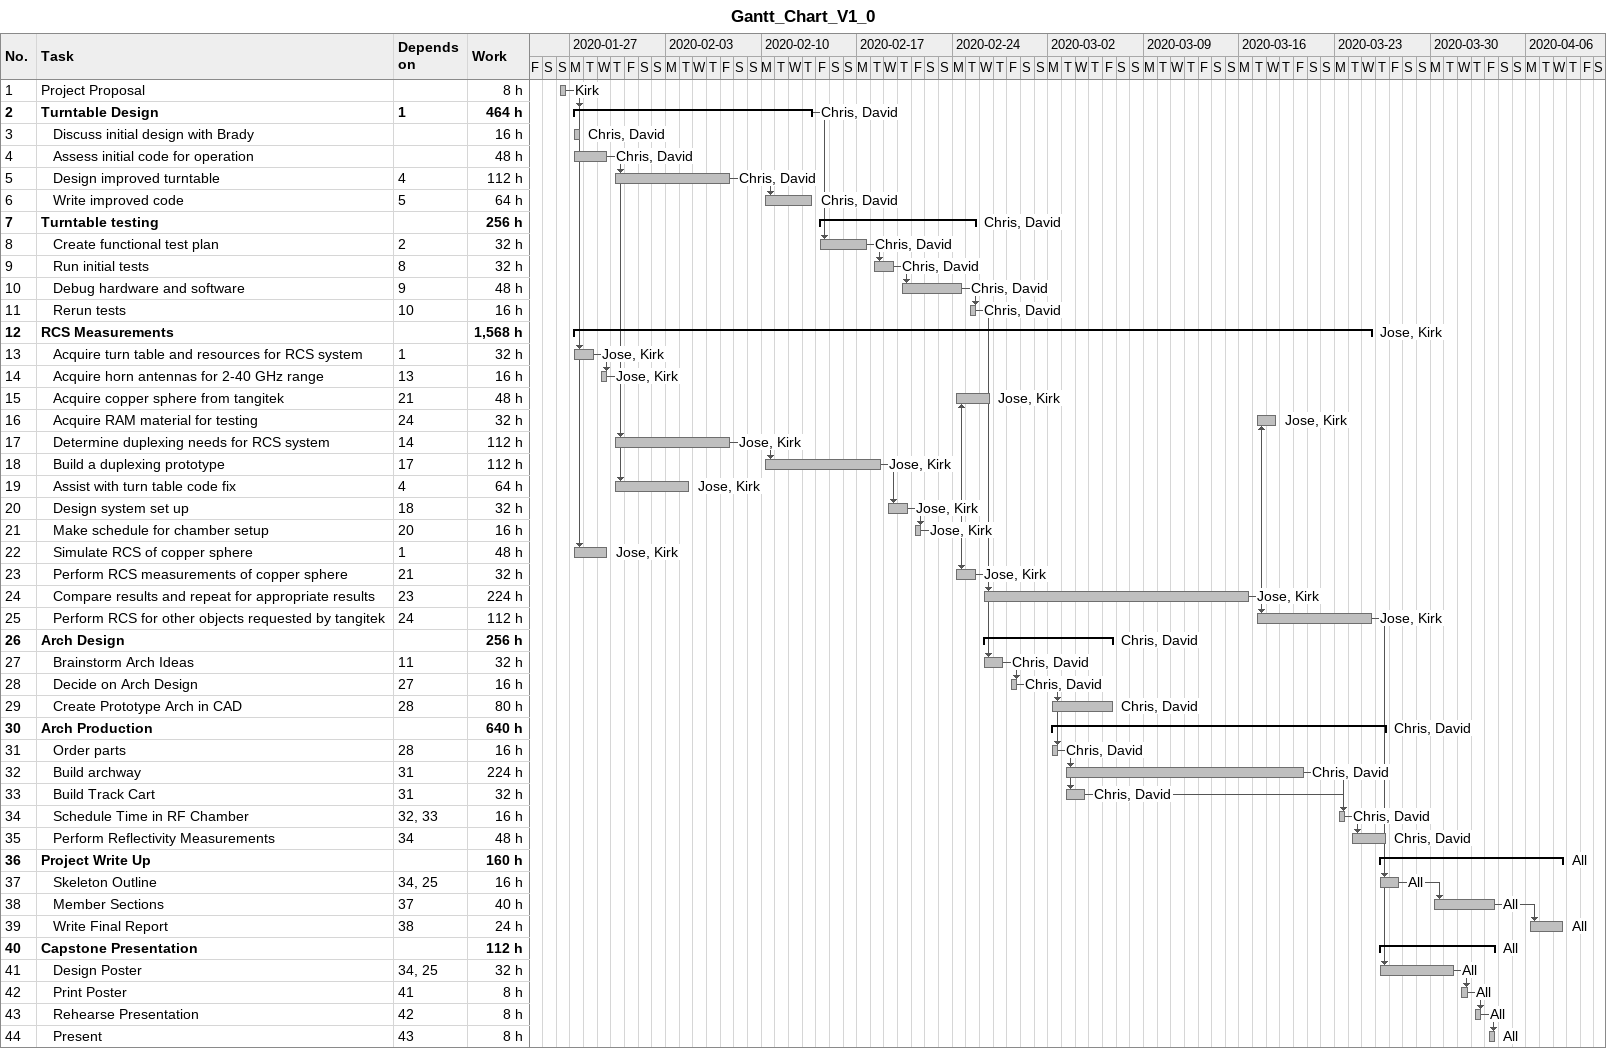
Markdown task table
Gantt_Chart_V1_0

| ID | Level | Task | Start | Finish | Predecessors | Resources | Work (h) |
|---|---|---|---|---|---|---|---|
| 1 | 1 | Project Proposal | 2020-01-26 | 2020-01-26 |  | Kirk | 8 |
| 2 | 1 | **Turntable Design** | 2020-01-27 | 2020-02-13 | 1 | Chris, David | 464 |
| 3 | 2 | Discuss initial design with Brady | 2020-01-27 | 2020-01-27 |  | Chris, David | 16 |
| 4 | 2 | Assess initial code for operation | 2020-01-27 | 2020-01-29 |  | Chris, David | 48 |
| 5 | 2 | Design improved turntable | 2020-01-30 | 2020-02-07 | 4 | Chris, David | 112 |
| 6 | 2 | Write improved code | 2020-02-10 | 2020-02-13 | 5 | Chris, David | 64 |
| 7 | 1 | **Turntable testing** | 2020-02-14 | 2020-02-25 |  | Chris, David | 256 |
| 8 | 2 | Create functional test plan | 2020-02-14 | 2020-02-17 | 2 | Chris, David | 32 |
| 9 | 2 | Run initial tests | 2020-02-18 | 2020-02-19 | 8 | Chris, David | 32 |
| 10 | 2 | Debug hardware and software | 2020-02-20 | 2020-02-24 | 9 | Chris, David | 48 |
| 11 | 2 | Rerun tests | 2020-02-25 | 2020-02-25 | 10 | Chris, David | 16 |
| 12 | 1 | **RCS Measurements** | 2020-01-27 | 2020-03-25 |  | Jose, Kirk | 1568 |
| 13 | 2 | Acquire turn table and resources for RCS system | 2020-01-27 | 2020-01-28 | 1 | Jose, Kirk | 32 |
| 14 | 2 | Acquire horn antennas for 2-40 GHz range | 2020-01-29 | 2020-01-29 | 13 | Jose, Kirk | 16 |
| 15 | 2 | Acquire copper sphere from tangitek | 2020-02-24 | 2020-02-26 | 21 | Jose, Kirk | 48 |
| 16 | 2 | Acquire RAM material for testing | 2020-03-17 | 2020-03-18 | 24 | Jose, Kirk | 32 |
| 17 | 2 | Determine duplexing needs for RCS system | 2020-01-30 | 2020-02-07 | 14 | Jose, Kirk | 112 |
| 18 | 2 | Build a duplexing prototype | 2020-02-10 | 2020-02-18 | 17 | Jose, Kirk | 112 |
| 19 | 2 | Assist with turn table code fix | 2020-01-30 | 2020-02-04 | 4 | Jose, Kirk | 64 |
| 20 | 2 | Design system set up | 2020-02-19 | 2020-02-20 | 18 | Jose, Kirk | 32 |
| 21 | 2 | Make schedule for chamber setup | 2020-02-21 | 2020-02-21 | 20 | Jose, Kirk | 16 |
| 22 | 2 | Simulate RCS of copper sphere | 2020-01-27 | 2020-01-29 | 1 | Jose, Kirk | 48 |
| 23 | 2 | Perform RCS measurements of copper sphere | 2020-02-24 | 2020-02-25 | 21 | Jose, Kirk | 32 |
| 24 | 2 | Compare results and repeat for appropriate results | 2020-02-26 | 2020-03-16 | 23 | Jose, Kirk | 224 |
| 25 | 2 | Perform RCS for other objects requested by tangitek | 2020-03-17 | 2020-03-25 | 24 | Jose, Kirk | 112 |
| 26 | 1 | **Arch Design** | 2020-02-26 | 2020-03-06 |  | Chris, David | 256 |
| 27 | 2 | Brainstorm Arch Ideas | 2020-02-26 | 2020-02-27 | 11 | Chris, David | 32 |
| 28 | 2 | Decide on Arch Design | 2020-02-28 | 2020-02-28 | 27 | Chris, David | 16 |
| 29 | 2 | Create Prototype Arch in CAD | 2020-03-02 | 2020-03-06 | 28 | Chris, David | 80 |
| 30 | 1 | **Arch Production** | 2020-03-02 | 2020-03-26 |  | Chris, David | 640 |
| 31 | 2 | Order parts | 2020-03-02 | 2020-03-02 | 28 | Chris, David | 16 |
| 32 | 2 | Build archway | 2020-03-03 | 2020-03-20 | 31 | Chris, David | 224 |
| 33 | 2 | Build Track Cart | 2020-03-03 | 2020-03-04 | 31 | Chris, David | 32 |
| 34 | 2 | Schedule Time in RF Chamber | 2020-03-23 | 2020-03-23 | 32, 33 | Chris, David | 16 |
| 35 | 2 | Perform Reflectivity Measurements | 2020-03-24 | 2020-03-26 | 34 | Chris, David | 48 |
| 36 | 1 | **Project Write Up** | 2020-03-26 | 2020-04-08 |  | All | 160 |
| 37 | 2 | Skeleton Outline | 2020-03-26 | 2020-03-27 | 34, 25 | All | 16 |
| 38 | 2 | Member Sections | 2020-03-30 | 2020-04-03 | 37 | All | 40 |
| 39 | 2 | Write Final Report | 2020-04-06 | 2020-04-08 | 38 | All | 24 |
| 40 | 1 | **Capstone Presentation** | 2020-03-26 | 2020-04-03 |  | All | 112 |
| 41 | 2 | Design Poster | 2020-03-26 | 2020-03-31 | 34, 25 | All | 32 |
| 42 | 2 | Print Poster | 2020-04-01 | 2020-04-01 | 41 | All | 8 |
| 43 | 2 | Rehearse Presentation | 2020-04-02 | 2020-04-02 | 42 | All | 8 |
| 44 | 2 | Present | 2020-04-03 | 2020-04-03 | 43 | All | 8 |
